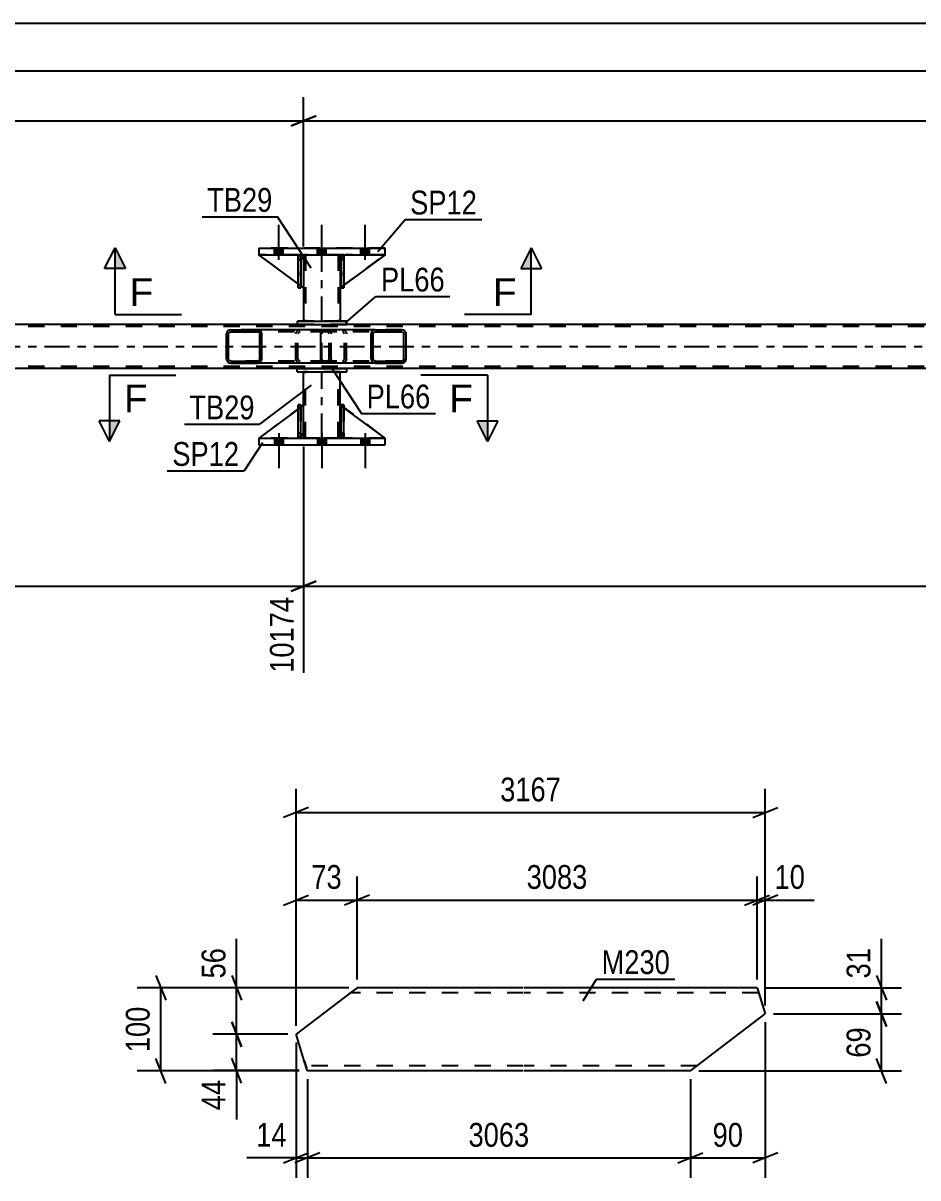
# Model space of a CAD drawing. Header units: millimetres. Extents: x 0 to 841, y 0 to 594.
# Drawn here: x 457.5 to 565.2, y 113.1 to 252.1 of the extents above; entities that cross this region are included whole.
import ezdxf

# ---------------------------------------------------------------- set-up
doc = ezdxf.new("R2010")
doc.units = ezdxf.units.MM
doc.linetypes.add('DXK_LINE_DOT2', pattern=[3.9198, 1.9599, -1.9599])
doc.linetypes.add('DXK_LINE_DOT3', pattern=[5.9187, 2.979, -0.9799, 0.9799, -0.9799])
doc.styles.add('Arial', font='ARIAL.TTF', dxfattribs={"height": 0.2})
doc.styles.add('Arial Narrow', font='ARIALN.TTF', dxfattribs={"height": 0.2})

# ---------------------------------------------------------------- blocks, each defined once
blk = doc.blocks.new('Part-275727422-4281 - 4204')
at = {"color": 7, "linetype": 'DXK_LINE_DOT2'}
for p, q in [((757.99, 215.58), (99.07, 215.58)), ((496.47, 215.82), (490.47, 215.82)), ((757.99, 210.78), (99.07, 210.78))]:
    blk.add_line(p, q, dxfattribs=at)
at = {"color": 2, "linetype": 'Continuous'}
for p, q in [((490.47, 215.82), (241.06, 215.82)), ((660.74, 215.82), (496.47, 215.82)), ((757.99, 210.54), (241.06, 210.54))]:
    blk.add_line(p, q, dxfattribs=at)
at = {"color": 7, "linetype": 'DXK_LINE_DOT3'}
blk.add_line((99.07, 213.18), (757.99, 213.18), dxfattribs=at)
blk = doc.blocks.new('Part-275727422-4458 - 4204')
at = {"color": 7, "linetype": 'DXK_LINE_DOT2'}
for p, q in [((495.67, 223.62), (496.27, 224.22)), ((496.12, 224.06), (495.8, 223.74)), ((501.07, 224.22), (496.27, 224.22)), ((495.67, 223.62), (495.67, 220.22)), ((495.67, 220.22), (496.12, 220.55))]:
    blk.add_line(p, q, dxfattribs=at)
at = {"color": 2, "linetype": 'Continuous'}
for p, q in [((495.8, 223.74), (495.67, 223.62)), ((496.27, 224.22), (496.12, 224.06)), ((501.07, 224.22), (496.12, 220.55)), ((495.67, 223.62), (495.67, 220.22)), ((495.67, 223.62), (495.67, 223.62)), ((495.8, 220.31), (495.67, 220.22))]:
    blk.add_line(p, q, dxfattribs=at)
blk = doc.blocks.new('Part-275727422-4418 - 4204')
at = {"linetype": 'Continuous'}
h = blk.add_hatch(dxfattribs=at)
h.set_pattern_fill('', scale=0.7, style=0, pattern_type=0)
h.set_pattern_definition([(45, (486.1958, 214.8817), (-1.57154, 1.57154), [])])
h.paths.add_polyline_path([(486.23, 214.7), (486.2, 214.88), (486.09, 215.04), (485.92, 215.14), (485.72, 215.18), (482.49, 215.18), (482.29, 215.14), (482.13, 215.04), (482.02, 214.88), (481.98, 214.7), (481.98, 211.66), (482.02, 211.47), (482.13, 211.32), (482.29, 211.21), (482.49, 211.18), (485.72, 211.18), (485.92, 211.21), (486.09, 211.32), (486.2, 211.47), (486.23, 211.66)])
h.paths.add_polyline_path([(485.96, 211.57), (485.9, 211.49), (485.82, 211.44), (485.72, 211.42), (482.49, 211.42), (482.39, 211.44), (482.31, 211.49), (482.25, 211.57), (482.23, 211.66), (482.23, 214.7), (482.25, 214.79), (482.31, 214.87), (482.39, 214.92), (482.49, 214.94), (485.72, 214.94), (485.82, 214.92), (485.9, 214.87), (485.96, 214.79), (485.98, 214.7), (485.98, 211.66)])
at = {"color": 2, "linetype": 'Continuous'}
for p, q in [((482.02, 214.88), (481.98, 214.7)), ((481.98, 211.66), (481.98, 214.7)), ((482.23, 214.7), (482.25, 214.79)), ((482.23, 211.66), (482.23, 214.7)), ((482.25, 214.79), (482.31, 214.87)), ((482.49, 215.18), (482.29, 215.14)), ((482.31, 214.87), (482.39, 214.92)), ((482.39, 214.92), (482.49, 214.94)), ((482.49, 215.18), (485.72, 215.18)), ((482.49, 214.94), (485.72, 214.94)), ((493.59, 215.18), (485.72, 215.18)), ((485.92, 215.14), (485.72, 215.18)), ((485.72, 214.94), (485.82, 214.92)), ((485.82, 214.92), (485.9, 214.87)), ((485.9, 214.87), (485.96, 214.79)), ((485.96, 214.79), (485.98, 214.7)), ((485.98, 211.66), (485.98, 214.7)), ((486.23, 214.7), (486.2, 214.88)), ((486.23, 211.66), (486.23, 214.7)), ((481.98, 211.66), (482.02, 211.47)), ((482.25, 211.57), (482.23, 211.66)), ((482.31, 211.49), (482.25, 211.57)), ((482.29, 211.21), (482.49, 211.18)), ((482.39, 211.44), (482.31, 211.49)), ((482.49, 211.42), (482.39, 211.44)), ((482.49, 211.42), (485.72, 211.42)), ((485.82, 211.44), (485.72, 211.42)), ((485.72, 211.18), (485.92, 211.21)), ((485.9, 211.49), (485.82, 211.44)), ((485.96, 211.57), (485.9, 211.49)), ((485.98, 211.66), (485.96, 211.57)), ((486.2, 211.47), (486.23, 211.66)), ((482.49, 211.18), (485.72, 211.18)), ((493.59, 211.18), (485.72, 211.18))]:
    blk.add_line(p, q, dxfattribs=at)
at = {"color": 7, "linetype": 'DXK_LINE_DOT2'}
for p, q in [((485.72, 215.18), (482.49, 215.18)), ((494.07, 214.94), (482.49, 214.94)), ((490.33, 214.7), (490.37, 214.88)), ((490.33, 211.66), (490.33, 214.7)), ((490.6, 214.79), (490.58, 214.7)), ((490.58, 211.66), (490.58, 214.7)), ((490.66, 214.87), (490.6, 214.79)), ((490.64, 215.14), (490.84, 215.18)), ((490.66, 214.87), (490.68, 214.88)), ((490.68, 214.88), (490.74, 214.92)), ((490.74, 214.92), (490.84, 214.94)), ((494.07, 215.18), (490.84, 215.18)), ((494.07, 215.18), (494.27, 215.14)), ((494.17, 214.92), (494.07, 214.94)), ((494.25, 214.87), (494.17, 214.92)), ((494.31, 214.79), (494.25, 214.87)), ((494.33, 214.7), (494.31, 214.79)), ((494.33, 211.66), (494.33, 214.7)), ((494.54, 214.88), (494.58, 214.7)), ((494.58, 211.66), (494.58, 214.7)), ((494.07, 211.42), (482.49, 211.42)), ((490.37, 211.47), (490.33, 211.66)), ((490.58, 211.66), (490.6, 211.57)), ((490.6, 211.57), (490.66, 211.49)), ((490.84, 211.18), (490.64, 211.21)), ((490.66, 211.49), (490.68, 211.47)), ((490.68, 211.47), (490.74, 211.44)), ((490.74, 211.44), (490.84, 211.42)), ((494.07, 211.42), (494.17, 211.44)), ((494.27, 211.21), (494.07, 211.18)), ((494.17, 211.44), (494.25, 211.49)), ((494.25, 211.49), (494.31, 211.57)), ((494.31, 211.57), (494.33, 211.66)), ((494.58, 211.66), (494.54, 211.47)), ((485.72, 211.18), (482.49, 211.18)), ((494.07, 211.18), (490.84, 211.18))]:
    blk.add_line(p, q, dxfattribs=at)
at = {"color": 2, "linetype": 'Continuous'}
for centre, start, end in [((482.47, 214.68), 110.7583, 155.68), ((485.74, 214.68), 24.32, 69.2417), ((482.47, 211.68), 204.32, 249.2417), ((485.74, 211.68), 290.7583, 335.68)]:
    blk.add_arc(centre, 0.496, start, end, dxfattribs=at)
at = {"color": 7, "linetype": 'DXK_LINE_DOT2'}
for centre, start, end in [((490.82, 214.68), 110.7583, 155.6801), ((494.09, 214.68), 24.3199, 69.2417), ((490.82, 211.68), 204.3199, 249.2417), ((494.09, 211.68), 290.7583, 335.6801)]:
    blk.add_arc(centre, 0.496, start, end, dxfattribs=at)
blk = doc.blocks.new('Bolt-275727422-4297 - 4204')
at = {"linetype": 'Continuous'}
for points in [[(488.79, 202.14), (487.75, 202.14), (487.75, 201.34), (488.79, 201.34)], [(488.79, 202.14), (487.75, 202.14), (487.75, 201.34), (488.79, 201.34)], [(488.79, 202.14), (487.75, 202.14), (487.75, 201.34), (488.79, 201.34)], [(493.99, 202.14), (492.95, 202.14), (492.95, 201.34), (493.99, 201.34)], [(493.99, 202.14), (492.95, 202.14), (492.95, 201.34), (493.99, 201.34)], [(499.19, 202.14), (498.15, 202.14), (498.15, 201.34), (499.19, 201.34)], [(499.19, 202.14), (498.15, 202.14), (498.15, 201.34), (499.19, 201.34)], [(499.19, 202.14), (498.15, 202.14), (498.15, 201.34), (499.19, 201.34)]]:
    blk.add_hatch(color=1, dxfattribs=at).paths.add_polyline_path(points)
at = {"color": 1, "linetype": 'Continuous'}
for p, q in [((487.75, 202.14), (487.75, 201.34)), ((487.75, 202.14), (487.75, 201.34)), ((487.75, 202.14), (487.75, 201.34)), ((488.27, 202.74), (488.27, 198.54)), ((488.27, 202.74), (488.27, 198.54)), ((488.27, 202.74), (488.27, 198.54)), ((488.79, 202.14), (488.79, 201.34)), ((488.79, 202.14), (488.79, 201.34)), ((488.79, 202.14), (488.79, 201.34)), ((492.95, 202.14), (492.95, 201.34)), ((492.95, 202.14), (492.95, 201.34)), ((493.47, 202.74), (493.47, 198.54)), ((493.47, 202.74), (493.47, 198.54)), ((493.99, 202.14), (493.99, 201.34)), ((493.99, 202.14), (493.99, 201.34)), ((498.15, 202.14), (498.15, 201.34)), ((498.15, 202.14), (498.15, 201.34)), ((498.15, 202.14), (498.15, 201.34)), ((498.67, 202.74), (498.67, 198.54)), ((498.67, 202.74), (498.67, 198.54)), ((498.67, 202.74), (498.67, 198.54)), ((499.19, 202.14), (499.19, 201.34)), ((499.19, 202.14), (499.19, 201.34)), ((499.19, 202.14), (499.19, 201.34))]:
    blk.add_line(p, q, dxfattribs=at)
blk = doc.blocks.new('Bolt-275727422-4298 - 4204')
at = {"linetype": 'Continuous'}
for points in [[(487.75, 224.22), (488.79, 224.22), (488.79, 225.02), (487.75, 225.02)], [(487.75, 224.22), (488.79, 224.22), (488.79, 225.02), (487.75, 225.02)], [(487.75, 224.22), (488.79, 224.22), (488.79, 225.02), (487.75, 225.02)], [(492.95, 224.22), (493.99, 224.22), (493.99, 225.02), (492.95, 225.02)], [(492.95, 224.22), (493.99, 224.22), (493.99, 225.02), (492.95, 225.02)], [(498.15, 224.22), (499.19, 224.22), (499.19, 225.02), (498.15, 225.02)], [(498.15, 224.22), (499.19, 224.22), (499.19, 225.02), (498.15, 225.02)], [(498.15, 224.22), (499.19, 224.22), (499.19, 225.02), (498.15, 225.02)]]:
    blk.add_hatch(color=1, dxfattribs=at).paths.add_polyline_path(points)
at = {"color": 1, "linetype": 'Continuous'}
for p, q in [((488.27, 223.62), (488.27, 227.82)), ((488.27, 223.62), (488.27, 227.82)), ((488.27, 223.62), (488.27, 227.82)), ((493.47, 223.62), (493.47, 227.82)), ((493.47, 223.62), (493.47, 227.82)), ((498.67, 223.62), (498.67, 227.82)), ((498.67, 223.62), (498.67, 227.82)), ((498.67, 223.62), (498.67, 227.82)), ((487.75, 224.22), (487.75, 225.02)), ((487.75, 224.22), (487.75, 225.02)), ((487.75, 224.22), (487.75, 225.02)), ((488.79, 224.22), (488.79, 225.02)), ((488.79, 224.22), (488.79, 225.02)), ((488.79, 224.22), (488.79, 225.02)), ((492.95, 224.22), (492.95, 225.02)), ((492.95, 224.22), (492.95, 225.02)), ((493.99, 224.22), (493.99, 225.02)), ((493.99, 224.22), (493.99, 225.02)), ((498.15, 224.22), (498.15, 225.02)), ((498.15, 224.22), (498.15, 225.02)), ((498.15, 224.22), (498.15, 225.02)), ((499.19, 224.22), (499.19, 225.02)), ((499.19, 224.22), (499.19, 225.02)), ((499.19, 224.22), (499.19, 225.02))]:
    blk.add_line(p, q, dxfattribs=at)
blk = doc.blocks.new('Part-275727422-4374 - 4204')
at = {"color": 2, "linetype": 'Continuous'}
for p, q in [((496.12, 224.22), (495.8, 224.22)), ((495.8, 224.22), (495.8, 224.22)), ((495.8, 220.22), (495.8, 224.22)), ((496.12, 224.22), (496.12, 224.22)), ((496.12, 224.22), (496.12, 220.22)), ((496.12, 220.22), (495.8, 220.22))]:
    blk.add_line(p, q, dxfattribs=at)
at = {"color": 7, "linetype": 'DXK_LINE_DOT2'}
for p, q in [((496.12, 224.22), (495.8, 224.22)), ((495.8, 224.22), (495.8, 223.62)), ((496.12, 223.62), (496.12, 224.22)), ((496.12, 223.62), (495.8, 223.62)), ((495.8, 223.62), (495.8, 220.22)), ((496.12, 220.22), (496.12, 223.62))]:
    blk.add_line(p, q, dxfattribs=at)
blk = doc.blocks.new('Part-275727422-4454 - 4204')
at = {"color": 2, "linetype": 'Continuous'}
for p, q in [((490.92, 224.22), (490.6, 224.22)), ((490.6, 224.22), (490.6, 224.22)), ((490.6, 220.22), (490.6, 224.22)), ((490.92, 224.22), (490.92, 224.22)), ((490.92, 224.22), (490.92, 220.22)), ((490.92, 220.22), (490.6, 220.22))]:
    blk.add_line(p, q, dxfattribs=at)
at = {"color": 7, "linetype": 'DXK_LINE_DOT2'}
for p, q in [((490.92, 224.22), (490.6, 224.22)), ((490.6, 224.22), (490.6, 223.62)), ((490.92, 223.62), (490.92, 224.22)), ((490.92, 223.62), (490.6, 223.62)), ((490.6, 223.62), (490.6, 220.22)), ((490.92, 220.22), (490.92, 223.62))]:
    blk.add_line(p, q, dxfattribs=at)
blk = doc.blocks.new('Part-275727422-4456 - 4204')
at = {"color": 2, "linetype": 'Continuous'}
for p, q in [((490.6, 220.72), (485.87, 224.22)), ((490.92, 223.97), (491.27, 223.62)), ((491.27, 223.62), (491.27, 220.22)), ((491.27, 220.22), (490.92, 220.48))]:
    blk.add_line(p, q, dxfattribs=at)
at = {"color": 7, "linetype": 'DXK_LINE_DOT2'}
for p, q in [((490.67, 224.22), (485.87, 224.22)), ((490.92, 223.97), (490.67, 224.22)), ((490.92, 220.48), (490.6, 220.72))]:
    blk.add_line(p, q, dxfattribs=at)
blk = doc.blocks.new('Part-275727422-4362 - 4204')
at = {"color": 2, "linetype": 'Continuous'}
for p, q in [((491.27, 224.22), (491.27, 223.62)), ((495.67, 224.22), (495.67, 223.62)), ((491.27, 220.22), (491.27, 216.22)), ((495.67, 220.22), (495.67, 216.22))]:
    blk.add_line(p, q, dxfattribs=at)
at = {"color": 7, "linetype": 'DXK_LINE_DOT2'}
for p, q in [((495.67, 224.22), (491.27, 224.22)), ((491.27, 224.22), (491.27, 224.22)), ((491.27, 224.22), (491.27, 224.22)), ((491.27, 224.22), (495.67, 224.22)), ((491.51, 224.22), (491.51, 216.22)), ((495.43, 224.22), (495.43, 216.22)), ((495.67, 224.22), (495.67, 224.22)), ((495.67, 224.22), (495.67, 224.22)), ((491.27, 223.62), (491.27, 220.22)), ((495.67, 223.62), (495.67, 220.22)), ((495.67, 216.22), (491.27, 216.22))]:
    blk.add_line(p, q, dxfattribs=at)
at = {"color": 7, "linetype": 'DXK_LINE_DOT3'}
blk.add_line((493.47, 216.22), (493.47, 224.22), dxfattribs=at)
blk = doc.blocks.new('Part-275727422-4385 - 4204')
at = {"color": 2, "linetype": 'Continuous'}
for p, q in [((490.47, 216.22), (490.47, 215.82)), ((490.47, 216.22), (496.47, 216.22)), ((490.47, 215.82), (496.47, 215.82)), ((496.47, 215.82), (496.47, 216.22))]:
    blk.add_line(p, q, dxfattribs=at)
at = {"color": 7, "linetype": 'DXK_LINE_DOT2'}
for p, q in [((496.47, 216.22), (490.47, 216.22)), ((490.47, 215.82), (496.47, 215.82))]:
    blk.add_line(p, q, dxfattribs=at)
blk = doc.blocks.new('Part-275727422-4407 - 4204')
at = {"color": 2, "linetype": 'Continuous'}
for p, q in [((495.8, 202.14), (495.8, 206.14)), ((495.8, 206.14), (496.12, 206.14)), ((496.12, 202.14), (496.12, 206.14)), ((495.8, 202.14), (495.8, 202.14)), ((495.8, 202.14), (496.12, 202.14)), ((496.12, 202.14), (496.12, 202.14))]:
    blk.add_line(p, q, dxfattribs=at)
at = {"color": 7, "linetype": 'DXK_LINE_DOT2'}
for p, q in [((495.8, 206.14), (495.8, 202.74)), ((496.12, 202.74), (496.12, 206.14)), ((495.8, 202.74), (495.8, 202.14)), ((495.8, 202.74), (496.12, 202.74)), ((495.8, 202.14), (496.12, 202.14)), ((496.12, 202.14), (496.12, 202.74))]:
    blk.add_line(p, q, dxfattribs=at)
blk = doc.blocks.new('Part-275727422-4409 - 4204')
at = {"color": 7, "linetype": 'DXK_LINE_DOT2'}
for p, q in [((496.12, 206.14), (495.8, 206.14)), ((495.8, 202.74), (495.8, 206.14)), ((495.8, 206.04), (495.8, 202.14)), ((496.12, 206.14), (496.12, 202.74)), ((496.12, 202.14), (496.12, 206.14)), ((496.12, 202.74), (495.8, 202.74)), ((495.8, 202.14), (495.8, 202.74)), ((496.12, 202.14), (495.8, 202.14)), ((496.12, 202.74), (496.12, 202.14)), ((496.12, 202.14), (496.12, 202.14))]:
    blk.add_line(p, q, dxfattribs=at)
blk = doc.blocks.new('Part-275727422-4415 - 4204')
at = {"color": 2, "linetype": 'Continuous'}
for p, q in [((490.47, 210.14), (490.47, 210.54)), ((490.47, 210.54), (496.47, 210.54)), ((490.47, 210.14), (496.47, 210.14)), ((496.47, 210.14), (496.47, 210.54))]:
    blk.add_line(p, q, dxfattribs=at)
at = {"color": 7, "linetype": 'DXK_LINE_DOT2'}
for p, q in [((490.47, 210.54), (496.47, 210.54)), ((490.47, 210.14), (490.47, 210.14)), ((490.47, 210.14), (496.47, 210.14)), ((496.47, 210.14), (496.47, 210.14))]:
    blk.add_line(p, q, dxfattribs=at)
blk = doc.blocks.new('Part-275727422-4417 - 4204')
at = {"linetype": 'Continuous'}
h = blk.add_hatch(dxfattribs=at)
h.set_pattern_fill('', scale=0.7, style=0, pattern_type=0)
h.set_pattern_definition([(45, (503.541, 214.8817), (-1.57154, 1.57154), [])])
h.paths.add_polyline_path([(503.58, 214.7), (503.54, 214.88), (503.43, 215.04), (503.27, 215.14), (503.08, 215.18), (499.89, 215.18), (499.7, 215.14), (499.54, 215.04), (499.43, 214.88), (499.39, 214.7), (499.39, 211.66), (499.43, 211.47), (499.54, 211.32), (499.7, 211.21), (499.89, 211.18), (503.08, 211.18), (503.27, 211.21), (503.43, 211.32), (503.54, 211.47), (503.58, 211.66)])
h.paths.add_polyline_path([(503.31, 211.57), (503.25, 211.49), (503.17, 211.44), (503.08, 211.42), (499.89, 211.42), (499.8, 211.44), (499.71, 211.49), (499.66, 211.57), (499.64, 211.66), (499.64, 214.7), (499.66, 214.79), (499.71, 214.87), (499.8, 214.92), (499.89, 214.94), (503.08, 214.94), (503.17, 214.92), (503.25, 214.87), (503.31, 214.79), (503.33, 214.7), (503.33, 211.66)])
at = {"color": 2, "linetype": 'Continuous'}
for p, q in [((493.32, 214.7), (493.34, 214.88)), ((493.32, 211.66), (493.32, 214.7)), ((493.34, 214.88), (493.4, 215.04)), ((493.4, 215.04), (493.49, 215.14)), ((493.49, 215.14), (493.59, 215.18)), ((499.89, 215.18), (493.59, 215.18)), ((499.43, 214.88), (499.39, 214.7)), ((499.39, 211.66), (499.39, 214.7)), ((499.64, 214.7), (499.66, 214.79)), ((499.64, 211.66), (499.64, 214.7)), ((499.66, 214.79), (499.71, 214.87)), ((499.89, 215.18), (499.7, 215.14)), ((499.71, 214.87), (499.8, 214.92)), ((499.8, 214.92), (499.89, 214.94)), ((499.89, 215.18), (503.08, 215.18)), ((499.89, 214.94), (503.08, 214.94)), ((503.27, 215.14), (503.08, 215.18)), ((503.08, 214.94), (503.17, 214.92)), ((503.17, 214.92), (503.25, 214.87)), ((503.25, 214.87), (503.31, 214.79)), ((503.31, 214.79), (503.33, 214.7)), ((503.33, 211.66), (503.33, 214.7)), ((503.58, 214.7), (503.54, 214.88)), ((503.58, 211.66), (503.58, 214.7)), ((493.34, 211.47), (493.32, 211.66)), ((493.4, 211.32), (493.34, 211.47)), ((493.49, 211.21), (493.4, 211.32)), ((493.59, 211.18), (493.49, 211.21)), ((499.39, 211.66), (499.43, 211.47)), ((499.66, 211.57), (499.64, 211.66)), ((499.71, 211.49), (499.66, 211.57)), ((499.7, 211.21), (499.89, 211.18)), ((499.8, 211.44), (499.71, 211.49)), ((499.89, 211.42), (499.8, 211.44)), ((499.89, 211.42), (503.08, 211.42)), ((503.17, 211.44), (503.08, 211.42)), ((503.08, 211.18), (503.27, 211.21)), ((503.25, 211.49), (503.17, 211.44)), ((503.31, 211.57), (503.25, 211.49)), ((503.33, 211.66), (503.31, 211.57)), ((503.54, 211.47), (503.58, 211.66)), ((499.89, 211.18), (493.59, 211.18)), ((499.89, 211.18), (503.08, 211.18))]:
    blk.add_line(p, q, dxfattribs=at)
at = {"color": 7, "linetype": 'DXK_LINE_DOT2'}
for p, q in [((493.47, 214.79), (493.46, 214.7)), ((493.46, 211.66), (493.46, 214.7)), ((493.5, 214.87), (493.47, 214.79)), ((493.54, 214.92), (493.5, 214.87)), ((493.59, 214.94), (493.54, 214.92)), ((503.08, 214.94), (493.59, 214.94)), ((494.58, 214.94), (494.58, 215.18)), ((495.93, 215.18), (496.12, 215.14)), ((496.02, 214.92), (495.93, 214.94)), ((496.1, 214.87), (496.02, 214.92)), ((496.16, 214.79), (496.1, 214.87)), ((496.18, 214.7), (496.16, 214.79)), ((496.18, 211.66), (496.18, 214.7)), ((496.39, 214.88), (496.43, 214.7)), ((496.43, 211.66), (496.43, 214.7)), ((503.08, 215.18), (499.89, 215.18)), ((493.46, 211.66), (493.47, 211.57)), ((493.47, 211.57), (493.5, 211.49)), ((493.5, 211.49), (493.54, 211.44)), ((493.54, 211.44), (493.59, 211.42)), ((503.08, 211.42), (493.59, 211.42)), ((494.58, 211.18), (494.58, 211.42)), ((495.93, 211.42), (496.02, 211.44)), ((496.12, 211.21), (495.93, 211.18)), ((496.02, 211.44), (496.1, 211.49)), ((496.1, 211.49), (496.16, 211.57)), ((496.16, 211.57), (496.18, 211.66)), ((496.43, 211.66), (496.39, 211.47)), ((495.93, 211.18), (493.59, 211.18)), ((503.08, 211.18), (499.89, 211.18))]:
    blk.add_line(p, q, dxfattribs=at)
for centre, start, end in [((495.94, 214.68), 23.8494, 68.8059), ((495.94, 211.67), 291.1941, 336.1506)]:
    blk.add_arc(centre, 0.492, start, end, dxfattribs=at)
at = {"color": 2, "linetype": 'Continuous'}
for centre, start, end in [((499.88, 214.68), 111.1941, 156.1506), ((503.09, 214.68), 23.8494, 68.8059), ((499.88, 211.67), 203.8494, 248.8059), ((503.09, 211.67), 291.1941, 336.1506)]:
    blk.add_arc(centre, 0.492, start, end, dxfattribs=at)
blk = doc.blocks.new('Part-275727422-4440 - 4204')
at = {"color": 2, "linetype": 'Continuous'}
for p, q in [((491.27, 206.14), (491.27, 210.14)), ((495.67, 206.14), (495.67, 210.14)), ((491.27, 202.14), (491.27, 202.74)), ((495.67, 202.14), (495.67, 202.74))]:
    blk.add_line(p, q, dxfattribs=at)
at = {"color": 7, "linetype": 'DXK_LINE_DOT2'}
for p, q in [((495.67, 210.14), (491.27, 210.14)), ((491.51, 202.14), (491.51, 210.14)), ((495.43, 202.14), (495.43, 210.14)), ((491.27, 202.74), (491.27, 206.14)), ((495.67, 202.74), (495.67, 206.14)), ((495.67, 202.14), (491.27, 202.14)), ((491.27, 202.14), (491.27, 202.14)), ((491.27, 202.14), (495.67, 202.14)), ((491.27, 202.14), (491.27, 202.14)), ((491.51, 202.14), (491.51, 202.14)), ((495.43, 202.14), (495.43, 202.14)), ((495.67, 202.14), (495.67, 202.14)), ((495.67, 202.14), (495.67, 202.14))]:
    blk.add_line(p, q, dxfattribs=at)
at = {"color": 7, "linetype": 'DXK_LINE_DOT3'}
blk.add_line((493.47, 202.14), (493.47, 210.14), dxfattribs=at)
blk = doc.blocks.new('Part-275727422-4445 - 4204')
at = {"color": 2, "linetype": 'Continuous'}
for p, q in [((485.87, 225.02), (501.07, 225.02)), ((485.87, 225.02), (485.87, 224.22)), ((485.87, 224.22), (501.07, 224.22)), ((501.07, 224.22), (501.07, 225.02))]:
    blk.add_line(p, q, dxfattribs=at)
at = {"color": 7, "linetype": 'DXK_LINE_DOT2'}
for p, q in [((501.07, 225.02), (485.87, 225.02)), ((485.87, 224.22), (501.07, 224.22))]:
    blk.add_line(p, q, dxfattribs=at)
blk = doc.blocks.new('Part-275727422-4450 - 4204')
at = {"color": 2, "linetype": 'Continuous'}
for p, q in [((485.87, 202.14), (501.07, 202.14)), ((485.87, 202.14), (485.87, 201.34)), ((501.07, 201.34), (501.07, 202.14)), ((485.87, 201.34), (501.07, 201.34))]:
    blk.add_line(p, q, dxfattribs=at)
at = {"color": 7, "linetype": 'DXK_LINE_DOT2'}
for p, q in [((501.07, 202.14), (485.87, 202.14)), ((485.87, 201.34), (501.07, 201.34))]:
    blk.add_line(p, q, dxfattribs=at)
blk = doc.blocks.new('Part-275727422-4452 - 4204')
at = {"color": 7, "linetype": 'DXK_LINE_DOT2'}
for p, q in [((490.6, 223.62), (490.6, 224.22)), ((490.6, 224.22), (490.6, 224.22)), ((490.6, 224.22), (490.6, 220.22)), ((490.6, 224.22), (490.92, 224.22)), ((490.6, 224.22), (490.92, 224.22)), ((490.92, 224.22), (490.92, 223.62)), ((490.92, 224.22), (490.92, 224.22)), ((490.92, 220.22), (490.92, 224.22)), ((490.6, 220.22), (490.6, 223.62)), ((490.6, 223.62), (490.92, 223.62)), ((490.92, 223.62), (490.92, 220.22)), ((490.6, 220.22), (490.92, 220.22))]:
    blk.add_line(p, q, dxfattribs=at)
blk = doc.blocks.new('Part-275727422-4455 - 4204')
at = {"color": 7, "linetype": 'DXK_LINE_DOT2'}
for p, q in [((491.27, 220.22), (485.87, 224.22)), ((485.87, 224.22), (490.67, 224.22)), ((490.67, 224.22), (491.27, 223.62)), ((491.27, 223.62), (491.27, 220.22))]:
    blk.add_line(p, q, dxfattribs=at)
blk = doc.blocks.new('Part-275727422-4457 - 4204')
at = {"color": 7, "linetype": 'DXK_LINE_DOT2'}
for p, q in [((496.27, 224.22), (495.67, 223.62)), ((495.67, 220.22), (501.07, 224.22)), ((495.67, 223.62), (496.27, 224.22)), ((501.07, 224.22), (496.27, 224.22)), ((495.67, 223.62), (495.67, 220.22)), ((495.67, 223.62), (495.67, 223.62)), ((495.67, 223.62), (495.67, 220.22))]:
    blk.add_line(p, q, dxfattribs=at)
blk = doc.blocks.new('Part-275727422-4464 - 4204')
at = {"color": 2, "linetype": 'Continuous'}
for p, q in [((495.67, 206.14), (495.67, 206.14)), ((495.67, 202.74), (495.67, 206.14)), ((495.8, 206.04), (495.67, 206.14)), ((501.07, 202.14), (496.12, 205.81)), ((495.67, 202.74), (495.67, 202.74)), ((495.8, 202.61), (495.67, 202.74)), ((496.27, 202.14), (496.12, 202.29))]:
    blk.add_line(p, q, dxfattribs=at)
at = {"color": 7, "linetype": 'DXK_LINE_DOT2'}
for p, q in [((495.67, 202.74), (495.67, 206.14)), ((496.12, 205.81), (495.8, 206.04)), ((496.27, 202.14), (495.67, 202.74)), ((496.12, 202.29), (495.8, 202.61)), ((501.07, 202.14), (496.27, 202.14))]:
    blk.add_line(p, q, dxfattribs=at)
blk = doc.blocks.new('Part-275727422-4487 - 4204')
at = {"color": 2, "linetype": 'Continuous'}
for p, q in [((490.6, 202.14), (490.6, 206.14)), ((490.6, 206.14), (490.92, 206.14)), ((490.92, 202.14), (490.92, 206.14)), ((490.6, 202.14), (490.6, 202.14)), ((490.6, 202.14), (490.92, 202.14)), ((490.92, 202.14), (490.92, 202.14))]:
    blk.add_line(p, q, dxfattribs=at)
at = {"color": 7, "linetype": 'DXK_LINE_DOT2'}
for p, q in [((490.6, 206.14), (490.6, 202.74)), ((490.92, 202.74), (490.92, 206.14)), ((490.6, 202.74), (490.6, 202.14)), ((490.6, 202.74), (490.92, 202.74)), ((490.6, 202.14), (490.92, 202.14)), ((490.92, 202.14), (490.92, 202.74))]:
    blk.add_line(p, q, dxfattribs=at)
blk = doc.blocks.new('Part-275727422-4488 - 4204')
at = {"color": 7, "linetype": 'DXK_LINE_DOT2'}
for p, q in [((491.27, 206.14), (485.87, 202.14)), ((491.27, 202.74), (491.27, 206.14)), ((485.87, 202.14), (490.67, 202.14)), ((490.67, 202.14), (491.27, 202.74))]:
    blk.add_line(p, q, dxfattribs=at)
blk = doc.blocks.new('Part-275727422-4489 - 4204')
at = {"color": 7, "linetype": 'DXK_LINE_DOT2'}
for p, q in [((490.92, 205.88), (490.6, 205.64)), ((485.87, 202.14), (485.87, 202.14)), ((485.87, 202.14), (485.87, 202.14)), ((485.87, 202.14), (490.67, 202.14)), ((490.67, 202.14), (490.92, 202.38))]:
    blk.add_line(p, q, dxfattribs=at)
at = {"color": 2, "linetype": 'Continuous'}
for p, q in [((491.27, 206.14), (490.92, 205.88)), ((491.27, 202.74), (491.27, 206.14)), ((490.6, 205.64), (485.87, 202.14)), ((491.27, 202.74), (490.92, 202.38))]:
    blk.add_line(p, q, dxfattribs=at)
blk = doc.blocks.new('Part-275727422-4490 - 4204')
at = {"color": 7, "linetype": 'DXK_LINE_DOT2'}
for p, q in [((495.8, 223.62), (495.8, 224.22)), ((495.8, 224.22), (495.8, 224.22)), ((495.8, 224.22), (495.8, 220.22)), ((495.8, 224.22), (496.12, 224.22)), ((495.8, 224.22), (496.12, 224.22)), ((496.12, 224.22), (496.12, 223.62)), ((496.12, 224.22), (496.12, 224.22)), ((496.12, 220.22), (496.12, 224.22)), ((495.8, 220.22), (495.8, 223.62)), ((495.8, 223.62), (496.12, 223.62)), ((496.12, 223.62), (496.12, 220.22)), ((495.8, 220.22), (496.12, 220.22))]:
    blk.add_line(p, q, dxfattribs=at)
blk = doc.blocks.new('Part-275727422-4491 - 4204')
at = {"color": 7, "linetype": 'DXK_LINE_DOT2'}
for p, q in [((495.67, 202.74), (495.67, 206.14)), ((495.67, 206.14), (501.07, 202.14)), ((495.67, 206.14), (495.67, 202.74)), ((496.27, 202.14), (495.67, 202.74)), ((495.67, 202.74), (495.67, 202.74)), ((495.67, 202.74), (496.27, 202.14)), ((501.07, 202.14), (496.27, 202.14))]:
    blk.add_line(p, q, dxfattribs=at)
blk = doc.blocks.new('Part-275727422-4493 - 4204')
at = {"color": 7, "linetype": 'DXK_LINE_DOT2'}
for p, q in [((490.92, 206.14), (490.6, 206.14)), ((490.6, 202.74), (490.6, 206.14)), ((490.6, 202.14), (490.6, 206.14)), ((490.92, 206.14), (490.92, 202.74)), ((490.92, 202.14), (490.92, 206.14)), ((490.92, 202.74), (490.6, 202.74)), ((490.6, 202.14), (490.6, 202.74)), ((490.92, 202.14), (490.6, 202.14)), ((490.92, 202.74), (490.92, 202.14)), ((490.92, 202.14), (490.92, 202.14))]:
    blk.add_line(p, q, dxfattribs=at)
blk = doc.blocks.new('Part-275727422-14923 - 14922')
at = {"color": 2, "linetype": 'Continuous'}
for p, q in [((496.12, 134.8), (490.35, 130.41)), ((497.69, 136), (496.12, 134.8)), ((517.69, 136), (497.69, 136)), ((545.81, 136), (517.79, 136)), ((545.81, 136), (546.79, 132.86)), ((537.79, 126), (546.79, 132.86)), ((491.35, 127.2), (490.35, 130.41)), ((491.7, 126.1), (491.35, 127.2)), ((491.72, 126), (491.7, 126.1)), ((517.69, 126), (491.72, 126)), ((537.79, 126), (517.79, 126))]:
    blk.add_line(p, q, dxfattribs=at)
at = {"color": 7, "linetype": 'DXK_LINE_DOT2'}
for p, q in [((497.69, 136), (496.72, 135.26)), ((517.69, 135.4), (496.91, 135.4)), ((545.99, 135.4), (517.79, 135.4)), ((491.35, 127.2), (491.61, 126.36)), ((517.69, 126.6), (491.54, 126.6)), ((538.58, 126.6), (517.79, 126.6))]:
    blk.add_line(p, q, dxfattribs=at)
blk = doc.blocks.new('StraightDimension-275727422-8359 - 4204')
at = {"color": 7, "linetype": 'Continuous'}
for p, q in [((491.27, 201.14), (491.27, 173.91)), ((489.77, 183.75), (492.77, 184.95)), ((235.86, 184.35), (491.27, 184.35))]:
    blk.add_line(p, q, dxfattribs=at)
at = {"color": 0, "linetype": 'Continuous'}
blk.add_wipeout([(490.67, 183.65), (486.47, 183.65), (486.47, 173.31), (490.67, 173.31)], dxfattribs=at)
at = {"color": 3, "linetype": 'Continuous', "style": 'Arial Narrow'}
blk.add_text('10174', height=2.863, rotation=90.0002, dxfattribs=at).set_placement((490.07, 173.91))
blk = doc.blocks.new('StraightDimension-275727422-4565 - 4204')
at = {"color": 7, "linetype": 'Continuous'}
blk.add_line((90.45, 252.09), (767.25, 252.09), dxfattribs=at)
blk = doc.blocks.new('StraightDimension-275727422-8308 - 4204')
at = {"color": 7, "linetype": 'Continuous'}
blk.add_line((90.45, 246.34), (766.61, 246.34), dxfattribs=at)
blk = doc.blocks.new('StraightDimension-275727422-8358 - 4204')
at = {"color": 7, "linetype": 'Continuous'}
for p, q in [((491.27, 201.14), (491.27, 173.91)), ((661.54, 201.14), (661.54, 173.91)), ((492.77, 184.95), (489.77, 183.75)), ((660.04, 183.75), (663.04, 184.95)), ((491.27, 184.35), (661.54, 184.35))]:
    blk.add_line(p, q, dxfattribs=at)
at = {"color": 0}
blk.add_wipeout([(580.66, 185.1), (580.66, 189.3), (572.15, 189.3), (572.15, 185.1)], dxfattribs=at)
at = {"color": 3, "style": 'Arial Narrow'}
blk.add_text('4257', height=2.863, dxfattribs=at).set_placement((572.75, 185.7))
at = {"color": 0, "linetype": 'Continuous'}
blk.add_wipeout([(660.94, 183.65), (656.74, 183.65), (656.74, 173.31), (660.94, 173.31)], dxfattribs=at)
at = {"color": 3, "linetype": 'Continuous', "style": 'Arial Narrow'}
blk.add_text('14431', height=2.863, rotation=90.0002, dxfattribs=at).set_placement((660.34, 173.91))
blk = doc.blocks.new('StraightDimension-275727422-8409 - 4204')
at = {"color": 7, "linetype": 'Continuous'}
for p, q in [((491.27, 225.22), (491.27, 243.19)), ((661.54, 225.22), (661.54, 243.19)), ((492.77, 240.94), (489.77, 239.74)), ((660.04, 239.74), (663.04, 240.94)), ((491.27, 240.34), (661.54, 240.34))]:
    blk.add_line(p, q, dxfattribs=at)
at = {"color": 0}
blk.add_wipeout([(580.66, 241.09), (580.66, 245.29), (572.15, 245.29), (572.15, 241.09)], dxfattribs=at)
at = {"color": 3, "style": 'Arial Narrow'}
blk.add_text('4257', height=2.863, dxfattribs=at).set_placement((572.75, 241.69))
blk = doc.blocks.new('StraightDimension-275727422-8410 - 4204')
at = {"color": 7, "linetype": 'Continuous'}
for p, q in [((491.27, 225.22), (491.27, 243.19)), ((489.77, 239.74), (492.77, 240.94)), ((235.86, 240.34), (491.27, 240.34))]:
    blk.add_line(p, q, dxfattribs=at)
blk = doc.blocks.new('StraightDimension-275727422-15066 - 14922')
at = {"color": 7, "linetype": 'Continuous'}
for p, q in [((490.35, 131.41), (490.35, 159.94)), ((546.79, 133.86), (546.79, 159.94)), ((491.85, 157.69), (488.85, 156.49)), ((490.35, 157.09), (546.79, 157.09)), ((545.29, 156.49), (548.29, 157.69))]:
    blk.add_line(p, q, dxfattribs=at)
at = {"color": 0}
blk.add_wipeout([(522.83, 157.84), (522.83, 162.04), (514.31, 162.04), (514.31, 157.84)], dxfattribs=at)
at = {"color": 3, "style": 'Arial Narrow'}
blk.add_text('3167', height=2.863, dxfattribs=at).set_placement((514.91, 158.44))
blk = doc.blocks.new('StraightDimension-275727422-14938 - 14922')
at = {"color": 7, "linetype": 'Continuous'}
for p, q in [((497.69, 137), (497.69, 149.41)), ((545.81, 137), (545.81, 149.41)), ((499.19, 147.16), (496.19, 145.96)), ((497.69, 146.56), (545.81, 146.56)), ((544.31, 145.96), (547.31, 147.16))]:
    blk.add_line(p, q, dxfattribs=at)
at = {"color": 0}
blk.add_wipeout([(526.01, 147.31), (526.01, 151.51), (517.49, 151.51), (517.49, 147.31)], dxfattribs=at)
at = {"color": 3, "style": 'Arial Narrow'}
blk.add_text('3083', height=2.863, dxfattribs=at).set_placement((518.09, 147.91))
blk = doc.blocks.new('StraightDimension-275727422-15129 - 14922')
at = {"color": 7, "linetype": 'Continuous'}
for p, q in [((560.79, 136), (560.79, 141.91)), ((560.79, 136), (560.79, 141.91)), ((560.19, 137.5), (561.39, 134.5)), ((546.81, 136), (563.19, 136)), ((560.79, 132.86), (560.79, 136)), ((561.39, 131.36), (560.19, 134.36)), ((547.79, 132.86), (563.19, 132.86))]:
    blk.add_line(p, q, dxfattribs=at)
at = {"color": 0}
blk.add_wipeout([(560.04, 141.38), (555.84, 141.38), (555.84, 136.53), (560.04, 136.53)], dxfattribs=at)
at = {"color": 3, "style": 'Arial Narrow'}
blk.add_text('31', height=2.863, rotation=90.0002, dxfattribs=at).set_placement((559.44, 137.13))
blk = doc.blocks.new('StraightDimension-275727422-14939 - 14922')
at = {"color": 7, "linetype": 'Continuous'}
for p, q in [((490.35, 131.41), (490.35, 149.41)), ((497.69, 137), (497.69, 149.41)), ((488.85, 145.96), (491.85, 147.16)), ((490.35, 146.56), (497.69, 146.56)), ((499.19, 147.16), (496.19, 145.96))]:
    blk.add_line(p, q, dxfattribs=at)
at = {"color": 0}
blk.add_wipeout([(496.45, 147.31), (496.45, 151.51), (491.59, 151.51), (491.59, 147.31)], dxfattribs=at)
at = {"color": 3, "style": 'Arial Narrow'}
blk.add_text('73', height=2.863, dxfattribs=at).set_placement((492.19, 147.91))
blk = doc.blocks.new('StraightDimension-275727422-14937 - 14922')
at = {"color": 7, "linetype": 'Continuous'}
for p, q in [((545.81, 137), (545.81, 149.41)), ((546.79, 133.86), (546.79, 149.41)), ((544.31, 145.96), (547.31, 147.16)), ((548.29, 147.16), (545.29, 145.96)), ((545.81, 146.56), (546.79, 146.56)), ((546.79, 146.56), (552.69, 146.56)), ((546.79, 146.56), (552.69, 146.56))]:
    blk.add_line(p, q, dxfattribs=at)
at = {"color": 0}
blk.add_wipeout([(552.17, 147.31), (552.17, 151.51), (547.31, 151.51), (547.31, 147.31)], dxfattribs=at)
at = {"color": 3, "style": 'Arial Narrow'}
blk.add_text('10', height=2.863, dxfattribs=at).set_placement((547.91, 147.91))
blk = doc.blocks.new('StraightDimension-275727422-14996 - 14922')
at = {"color": 7, "linetype": 'Continuous'}
for p, q in [((546.79, 131.86), (546.79, 113.13)), ((537.79, 125), (537.79, 113.13)), ((536.29, 114.93), (539.29, 116.13)), ((537.79, 115.53), (546.79, 115.53)), ((548.29, 116.13), (545.29, 114.93))]:
    blk.add_line(p, q, dxfattribs=at)
at = {"color": 0}
blk.add_wipeout([(544.72, 116.28), (544.72, 120.48), (539.86, 120.48), (539.86, 116.28)], dxfattribs=at)
at = {"color": 3, "style": 'Arial Narrow'}
blk.add_text('90', height=2.863, dxfattribs=at).set_placement((540.46, 116.88))
blk = doc.blocks.new('StraightDimension-275727422-14997 - 14922')
at = {"color": 7, "linetype": 'Continuous'}
for p, q in [((491.72, 125), (491.72, 113.13)), ((537.79, 125), (537.79, 113.13)), ((493.22, 116.13), (490.22, 114.93)), ((491.72, 115.53), (537.79, 115.53)), ((536.29, 114.93), (539.29, 116.13))]:
    blk.add_line(p, q, dxfattribs=at)
at = {"color": 0}
blk.add_wipeout([(519.02, 116.28), (519.02, 120.48), (510.5, 120.48), (510.5, 116.28)], dxfattribs=at)
at = {"color": 3, "style": 'Arial Narrow'}
blk.add_text('3063', height=2.863, dxfattribs=at).set_placement((511.1, 116.88))
blk = doc.blocks.new('StraightDimension-275727422-14998 - 14922')
at = {"color": 7, "linetype": 'Continuous'}
for p, q in [((490.35, 129.41), (490.35, 113.13)), ((491.72, 125), (491.72, 113.13)), ((490.35, 115.53), (484.45, 115.53)), ((490.35, 115.53), (484.45, 115.53)), ((488.85, 114.93), (491.85, 116.13)), ((493.22, 116.13), (490.22, 114.93)), ((490.35, 115.53), (491.72, 115.53))]:
    blk.add_line(p, q, dxfattribs=at)
at = {"color": 0}
blk.add_wipeout([(489.83, 116.28), (489.83, 120.48), (484.97, 120.48), (484.97, 116.28)], dxfattribs=at)
at = {"color": 3, "style": 'Arial Narrow'}
blk.add_text('14', height=2.863, dxfattribs=at).set_placement((485.57, 116.88))
blk = doc.blocks.new('StraightDimension-275727422-15077 - 14922')
at = {"color": 7, "linetype": 'Continuous'}
for p, q in [((483.21, 136), (483.21, 141.91)), ((483.21, 136), (483.21, 141.91)), ((482.61, 137.5), (483.81, 134.5)), ((496.69, 136), (480.36, 136)), ((483.21, 130.41), (483.21, 136)), ((483.81, 128.91), (482.61, 131.91)), ((489.35, 130.41), (480.36, 130.41))]:
    blk.add_line(p, q, dxfattribs=at)
at = {"color": 0}
blk.add_wipeout([(482.46, 141.38), (478.26, 141.38), (478.26, 136.53), (482.46, 136.53)], dxfattribs=at)
at = {"color": 3, "style": 'Arial Narrow'}
blk.add_text('56', height=2.863, rotation=90.0002, dxfattribs=at).set_placement((481.86, 137.13))
blk = doc.blocks.new('StraightDimension-275727422-15078 - 14922')
at = {"color": 7, "linetype": 'Continuous'}
for p, q in [((482.61, 131.91), (483.81, 128.91)), ((489.35, 130.41), (480.36, 130.41)), ((483.21, 126.05), (483.21, 130.41)), ((483.81, 124.55), (482.61, 127.55)), ((490.71, 126.05), (480.36, 126.05)), ((483.21, 126.05), (483.21, 120.14)), ((483.21, 126.05), (483.21, 120.14))]:
    blk.add_line(p, q, dxfattribs=at)
at = {"color": 0}
blk.add_wipeout([(482.46, 125.52), (478.26, 125.52), (478.26, 120.67), (482.46, 120.67)], dxfattribs=at)
at = {"color": 3, "style": 'Arial Narrow'}
blk.add_text('44', height=2.863, rotation=90.0002, dxfattribs=at).set_placement((481.86, 121.27))
blk = doc.blocks.new('StraightDimension-275727422-15130 - 14922')
at = {"color": 7, "linetype": 'Continuous'}
for p, q in [((560.19, 134.36), (561.39, 131.36)), ((547.79, 132.86), (563.19, 132.86)), ((560.79, 126), (560.79, 132.86)), ((561.39, 124.5), (560.19, 127.5)), ((538.79, 126), (563.19, 126))]:
    blk.add_line(p, q, dxfattribs=at)
at = {"color": 0}
blk.add_wipeout([(560.04, 131.86), (555.84, 131.86), (555.84, 127), (560.04, 127)], dxfattribs=at)
at = {"color": 3, "style": 'Arial Narrow'}
blk.add_text('69', height=2.863, rotation=90.0002, dxfattribs=at).set_placement((559.44, 127.6))
blk = doc.blocks.new('StraightDimension-275727422-15184 - 14922')
at = {"color": 7, "linetype": 'Continuous'}
for p, q in [((473.49, 137.5), (474.69, 134.5)), ((496.69, 136), (471.24, 136)), ((474.09, 126), (474.09, 136)), ((474.69, 124.5), (473.49, 127.5)), ((490.72, 126), (471.24, 126))]:
    blk.add_line(p, q, dxfattribs=at)
at = {"color": 0}
blk.add_wipeout([(473.34, 134.35), (469.14, 134.35), (469.14, 127.66), (473.34, 127.66)], dxfattribs=at)
at = {"color": 3, "style": 'Arial Narrow'}
blk.add_text('100', height=2.863, rotation=90.0002, dxfattribs=at).set_placement((472.74, 128.26))
blk = doc.blocks.new('Mark-275727422-4358 - 4204')
at = {"color": 0}
blk.add_wipeout([(487.51, 229.38), (487.51, 232.38), (479.66, 232.38), (479.66, 229.38)], dxfattribs=at)
blk.add_wipeout([(487.51, 229.38), (487.51, 232.38), (479.66, 232.38), (479.66, 229.38)], dxfattribs=at)
at = {"color": 30, "linetype": 'Continuous'}
for p in [(479.06, 228.78), (492.17, 222.61)]:
    blk.add_line(p, (488.11, 228.78), dxfattribs=at)
at = {"color": 3, "style": 'Arial Narrow'}
blk.add_text('TB29', height=2.863, dxfattribs=at).set_placement((479.66, 229.38))
blk = doc.blocks.new('Mark-275727422-4436 - 4204')
at = {"color": 0}
blk.add_wipeout([(485.37, 204.41), (485.37, 207.41), (477.52, 207.41), (477.52, 204.41)], dxfattribs=at)
blk.add_wipeout([(485.37, 204.41), (485.37, 207.41), (477.52, 207.41), (477.52, 204.41)], dxfattribs=at)
at = {"color": 30, "linetype": 'Continuous'}
for p in [(492.17, 208.53), (476.92, 203.81)]:
    blk.add_line(p, (485.97, 203.81), dxfattribs=at)
at = {"color": 3, "style": 'Arial Narrow'}
blk.add_text('TB29', height=2.863, dxfattribs=at).set_placement((477.52, 204.41))
blk = doc.blocks.new('Mark-275727422-4381 - 4204')
at = {"color": 0}
blk.add_wipeout([(508.25, 219.79), (508.25, 222.79), (500.57, 222.79), (500.57, 219.79)], dxfattribs=at)
blk.add_wipeout([(508.25, 219.79), (508.25, 222.79), (500.57, 222.79), (500.57, 219.79)], dxfattribs=at)
at = {"color": 30, "linetype": 'Continuous'}
for p, q in [((496.31, 216.01), (499.97, 219.19)), ((499.97, 219.19), (508.85, 219.19))]:
    blk.add_line(p, q, dxfattribs=at)
at = {"color": 3, "style": 'Arial Narrow'}
blk.add_text('PL66', height=2.863, dxfattribs=at).set_placement((500.57, 219.79))
blk = doc.blocks.new('Mark-275727422-4411 - 4204')
at = {"color": 0}
blk.add_wipeout([(506.52, 205.72), (506.52, 208.72), (498.84, 208.72), (498.84, 205.72)], dxfattribs=at)
blk.add_wipeout([(506.52, 205.72), (506.52, 208.72), (498.84, 208.72), (498.84, 205.72)], dxfattribs=at)
at = {"color": 30, "linetype": 'Continuous'}
for p, q in [((494.68, 210.48), (498.24, 205.12)), ((498.24, 205.12), (507.12, 205.12))]:
    blk.add_line(p, q, dxfattribs=at)
at = {"color": 3, "style": 'Arial Narrow'}
blk.add_text('PL66', height=2.863, dxfattribs=at).set_placement((498.84, 205.72))
blk = doc.blocks.new('Mark-275727422-4441 - 4204')
at = {"color": 0}
blk.add_wipeout([(512.12, 229.06), (512.12, 232.06), (504.08, 232.06), (504.08, 229.06)], dxfattribs=at)
blk.add_wipeout([(512.12, 229.06), (512.12, 232.06), (504.08, 232.06), (504.08, 229.06)], dxfattribs=at)
at = {"color": 30, "linetype": 'Continuous'}
for p, q in [((500.21, 224.62), (503.48, 228.46)), ((503.48, 228.46), (512.72, 228.46))]:
    blk.add_line(p, q, dxfattribs=at)
at = {"color": 3, "style": 'Arial Narrow'}
blk.add_text('SP12', height=2.863, dxfattribs=at).set_placement((504.08, 229.06))
blk = doc.blocks.new('Mark-275727422-4446 - 4204')
at = {"color": 0}
blk.add_wipeout([(483.51, 198.81), (483.51, 201.81), (475.47, 201.81), (475.47, 198.81)], dxfattribs=at)
blk.add_wipeout([(483.51, 198.81), (483.51, 201.81), (475.47, 201.81), (475.47, 198.81)], dxfattribs=at)
at = {"color": 30, "linetype": 'Continuous'}
for p in [(486.33, 201.58), (474.87, 198.21)]:
    blk.add_line(p, (484.11, 198.21), dxfattribs=at)
at = {"color": 3, "style": 'Arial Narrow'}
blk.add_text('SP12', height=2.863, dxfattribs=at).set_placement((475.47, 198.81))
blk = doc.blocks.new('SectionMark-275727422-4610 - 4204')
at = {"linetype": 'Continuous'}
for points in [[(467.91, 204.24), (469.16, 204.24), (467.91, 201.74)], [(512.12, 204.24), (513.37, 204.24), (513.37, 201.74)]]:
    blk.add_hatch(color=6, dxfattribs=at).paths.add_polyline_path(points)
at = {"color": 6, "linetype": 'Continuous'}
for p, q in [((467.91, 209.74), (475.91, 209.74)), ((467.91, 209.74), (467.91, 201.74)), ((513.37, 209.74), (505.37, 209.74)), ((513.37, 209.74), (513.37, 201.74)), ((467.91, 201.74), (466.66, 204.24)), ((469.16, 204.24), (466.66, 204.24)), ((467.91, 201.74), (469.16, 204.24)), ((512.12, 204.24), (514.62, 204.24)), ((513.37, 201.74), (512.12, 204.24)), ((514.62, 204.24), (513.37, 201.74))]:
    blk.add_line(p, q, dxfattribs=at)
at = {"color": 0, "linetype": 'Continuous'}
for points in [[(472.51, 205.24), (472.51, 208.74), (469.66, 208.74), (469.66, 205.24)], [(511.62, 205.24), (511.62, 208.74), (508.77, 208.74), (508.77, 205.24)]]:
    blk.add_wipeout(points, dxfattribs=at)
at = {"color": 3, "linetype": 'Continuous', "style": 'Arial'}
for p in [(469.66, 205.24), (508.77, 205.24)]:
    blk.add_text('F', height=3.34, dxfattribs=at).set_placement(p)
blk = doc.blocks.new('SectionMark-275727422-4614 - 4204')
at = {"linetype": 'Continuous'}
for points in [[(469.83, 222.54), (468.58, 222.54), (468.58, 225.04)], [(518.63, 222.54), (517.38, 222.54), (518.63, 225.04)]]:
    blk.add_hatch(color=6, dxfattribs=at).paths.add_polyline_path(points)
at = {"color": 6, "linetype": 'Continuous'}
for p, q in [((467.33, 222.54), (468.58, 225.04)), ((468.58, 217.04), (468.58, 225.04)), ((468.58, 225.04), (469.83, 222.54)), ((518.63, 225.04), (517.38, 222.54)), ((518.63, 217.04), (518.63, 225.04)), ((518.63, 225.04), (519.88, 222.54)), ((469.83, 222.54), (467.33, 222.54)), ((517.38, 222.54), (519.88, 222.54)), ((468.58, 217.04), (476.58, 217.04)), ((518.63, 217.04), (510.63, 217.04))]:
    blk.add_line(p, q, dxfattribs=at)
at = {"color": 0, "linetype": 'Continuous'}
for points in [[(473.18, 218.04), (473.18, 221.54), (470.33, 221.54), (470.33, 218.04)], [(516.88, 218.04), (516.88, 221.54), (514.03, 221.54), (514.03, 218.04)]]:
    blk.add_wipeout(points, dxfattribs=at)
at = {"color": 3, "linetype": 'Continuous', "style": 'Arial'}
for p in [(470.33, 218.04), (514.03, 218.04)]:
    blk.add_text('F', height=3.34, dxfattribs=at).set_placement(p)
blk = doc.blocks.new('Mark-275727422-15177 - 14922')
at = {"color": 0}
blk.add_wipeout([(535.33, 137.66), (535.33, 140.66), (527.11, 140.66), (527.11, 137.66)], dxfattribs=at)
blk.add_wipeout([(535.33, 137.66), (535.33, 140.66), (527.11, 140.66), (527.11, 137.66)], dxfattribs=at)
at = {"color": 30, "linetype": 'Continuous'}
for p, q in [((524.9, 134.44), (526.51, 137.06)), ((526.51, 137.06), (535.93, 137.06))]:
    blk.add_line(p, q, dxfattribs=at)
at = {"color": 3, "style": 'Arial Narrow'}
blk.add_text('M230', height=2.863, dxfattribs=at).set_placement((527.11, 137.66))

msp = doc.modelspace()

# ---------------------------------------------------------------- block references
for name in ['Bolt-275727422-4298 - 4204', 'Part-275727422-4445 - 4204', 'Part-275727422-4456 - 4204', 'Part-275727422-4455 - 4204', 'Part-275727422-4454 - 4204', 'Part-275727422-4452 - 4204', 'Part-275727422-4362 - 4204', 'Part-275727422-4458 - 4204', 'Part-275727422-4457 - 4204', 'Part-275727422-4374 - 4204', 'Part-275727422-4490 - 4204', 'Part-275727422-4281 - 4204', 'Part-275727422-4385 - 4204', 'Part-275727422-4418 - 4204', 'Part-275727422-4417 - 4204', 'Part-275727422-4415 - 4204', 'Part-275727422-4440 - 4204', 'Part-275727422-4488 - 4204', 'Part-275727422-4489 - 4204', 'Part-275727422-4487 - 4204', 'Part-275727422-4493 - 4204', 'Part-275727422-4464 - 4204', 'Part-275727422-4491 - 4204', 'Part-275727422-4407 - 4204', 'Part-275727422-4409 - 4204', 'Part-275727422-4450 - 4204', 'Bolt-275727422-4297 - 4204', 'Part-275727422-14923 - 14922']:
    msp.add_blockref(name, (0, 0))

# ---------------------------------------------------------------- next in the draw order: block references
for name in ['StraightDimension-275727422-4565 - 4204', 'Mark-275727422-4411 - 4204', 'Mark-275727422-4436 - 4204', 'StraightDimension-275727422-8359 - 4204', 'StraightDimension-275727422-15066 - 14922']:
    msp.add_blockref(name, (0, 0))

# ---------------------------------------------------------------- next in the draw order: block references
for name in ['StraightDimension-275727422-8308 - 4204', 'Mark-275727422-4446 - 4204', 'StraightDimension-275727422-8358 - 4204', 'StraightDimension-275727422-14938 - 14922']:
    msp.add_blockref(name, (0, 0))

# ---------------------------------------------------------------- next in the draw order: block references
for name in ['StraightDimension-275727422-8409 - 4204', 'Mark-275727422-4381 - 4204', 'SectionMark-275727422-4610 - 4204', 'StraightDimension-275727422-14939 - 14922', 'StraightDimension-275727422-15129 - 14922', 'Mark-275727422-15177 - 14922']:
    msp.add_blockref(name, (0, 0))

# ---------------------------------------------------------------- next in the draw order: block references
for name in ['StraightDimension-275727422-8410 - 4204', 'Mark-275727422-4441 - 4204', 'StraightDimension-275727422-14937 - 14922', 'StraightDimension-275727422-14996 - 14922']:
    msp.add_blockref(name, (0, 0))

# ---------------------------------------------------------------- next in the draw order: block references
for name in ['Mark-275727422-4358 - 4204', 'StraightDimension-275727422-14997 - 14922']:
    msp.add_blockref(name, (0, 0))

# ---------------------------------------------------------------- next in the draw order: block references
for name in ['SectionMark-275727422-4614 - 4204', 'StraightDimension-275727422-15130 - 14922', 'StraightDimension-275727422-14998 - 14922']:
    msp.add_blockref(name, (0, 0))

# ---------------------------------------------------------------- next in the draw order: block references
msp.add_blockref('StraightDimension-275727422-15077 - 14922', (0, 0))

# ---------------------------------------------------------------- next in the draw order: block references
msp.add_blockref('StraightDimension-275727422-15078 - 14922', (0, 0))

# ---------------------------------------------------------------- next in the draw order: block references
msp.add_blockref('StraightDimension-275727422-15184 - 14922', (0, 0))

doc.saveas('drawing.dxf')
